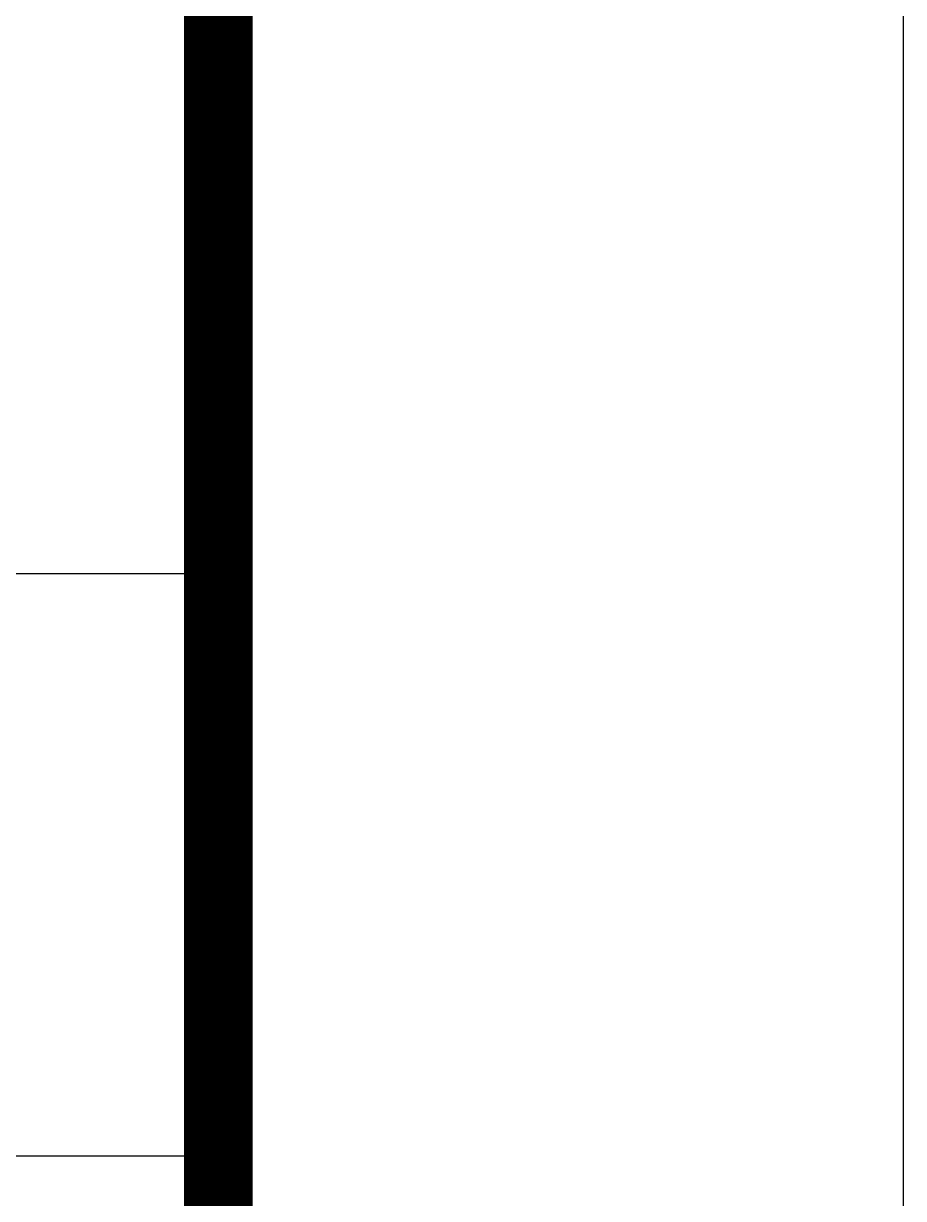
# Model space of a CAD drawing. Extents: x 343352 to 432452, y 769729 to 1078684.
# Drawn here: x 431168 to 432452, y 782139 to 783854 of the extents above; entities that cross this region are included whole.
import ezdxf

# ---------------------------------------------------------------- set-up
doc = ezdxf.new("R2010")
doc.units = 0
doc.header["$LTSCALE"] = 1000
doc.header["$MEASUREMENT"] = 0
doc.layers.add('PUB_TITLE', color=4, linetype='Continuous')

msp = doc.modelspace()

# ---------------------------------------------------------------- linework, layer by layer
at = {"layer": 'PUB_TITLE'}
for p, q in [((425840.8, 783051.4), (431450.7, 783051)), ((425841, 783051.1), (431451, 783051.1)), ((425840.7, 782201.4), (431450.7, 782201)), ((425841, 782201.1), (431451, 782201.1))]:
    msp.add_line(p, q, dxfattribs=at)
msp.add_lwpolyline([(343352.5, 769728.9), (432452.5, 769728.9), (432452.5, 811728.9), (343352.5, 811728.9)], close=True, dxfattribs=at)
at = {"layer": 'PUB_TITLE', "const_width": 100}
msp.add_lwpolyline([(345852.5, 770728.9), (431452.5, 770728.9), (431452.5, 810728.9), (345852.5, 810728.9)], close=True, dxfattribs=at)

doc.saveas('drawing.dxf')
